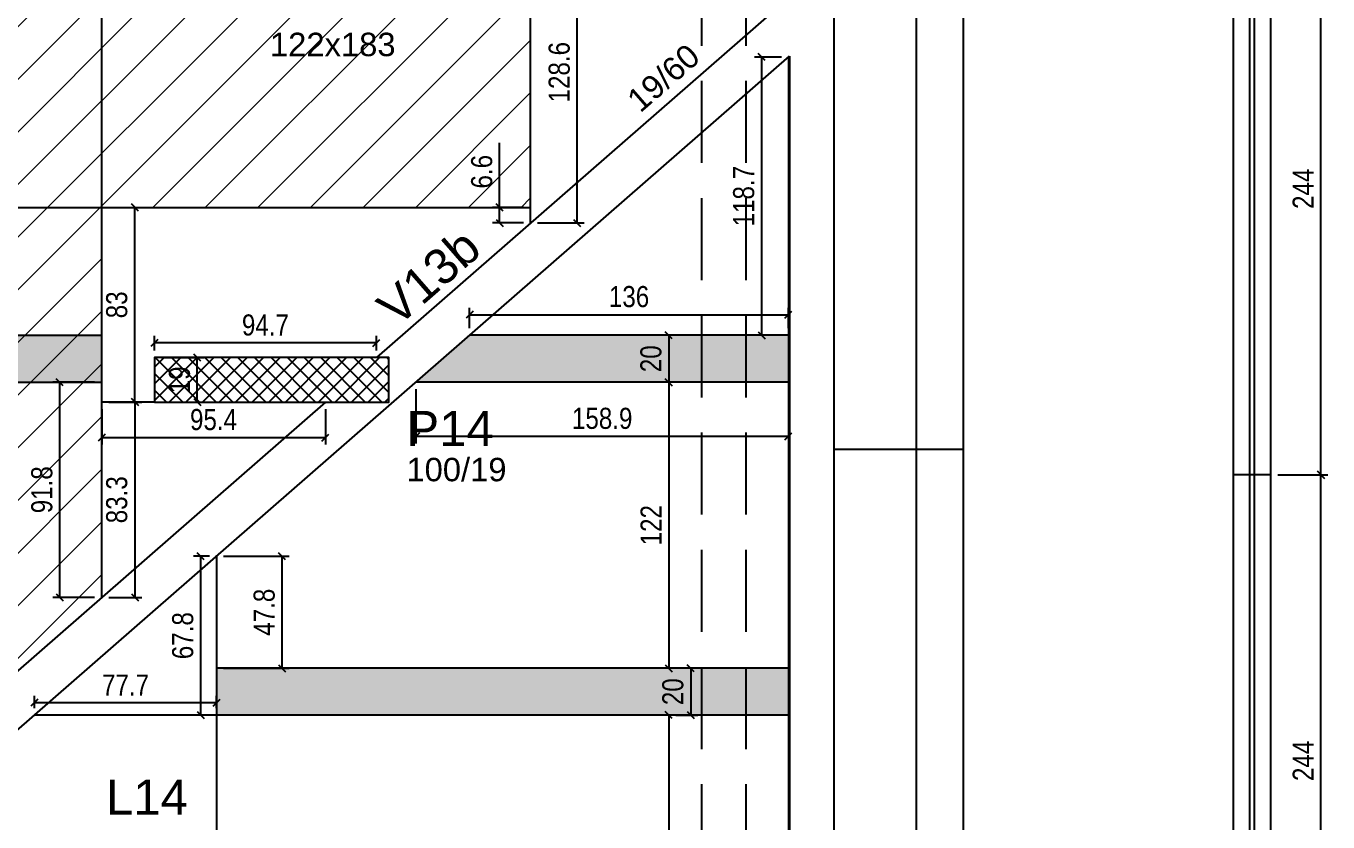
# Model space of a CAD drawing. Extents: x 2487 to 8815, y 325 to 3946.
# Drawn here: x 7608 to 8164, y 2264 to 2603 of the extents above; entities that cross this region are included whole.
import ezdxf

# ---------------------------------------------------------------- set-up
doc = ezdxf.new("R2010")
doc.units = 0
doc.linetypes.add('ESTILO_TQS_0001', pattern=[1, 0.7, -0.3])
for name, color, linetype in [('1', 1, 'Continuous'), ('3', 3, 'Continuous'), ('4', 4, 'Continuous'), ('6', 6, 'Continuous'), ('AUX00', 7, 'Continuous'), ('COTA', 241, 'Continuous'), ('Painéis', 200, 'Continuous'), ('Pilares', 5, 'Continuous'), ('SARR_2.2x7', 40, 'Continuous')]:
    doc.layers.add(name, color=color, linetype=linetype)
doc.layers.add('Hachura', color=251, linetype='Continuous', lineweight=9)
doc.layers.add('REAPROVEITAMENTO', color=251, linetype='Continuous', lineweight=9)
doc.styles.add('COTA TECNICA-50', font='techl___.ttf', dxfattribs={"height": 9})
doc.styles.get("Standard").update_dxf_attribs({"font": 'arial.ttf'})
doc.dimstyles.new('COTA PAINEL-50', dxfattribs={"dimtxt": 9, "dimasz": 3, "dimexe": 3, "dimexo": 3, "dimgap": 3, "dimtad": 1, "dimdec": 1, "dimzin": 12, "dimdsep": 46, "dimtxsty": 'COTA TECNICA-50', "dimblk1": 'OBLIQUE', "dimblk2": 'OBLIQUE', "dimsah": 1, "dimcen": 0.9, "dimclrd": 4, "dimclre": 4, "dimclrt": 240, "dimadec": 1, "dimazin": 3, "dimtfac": 1, "dimtdec": 1, "dimtmove": 0, "dimatfit": 3, "dimfxl": 1, "dimtolj": 1, "dimtzin": 12, "dimarcsym": 0})

# ---------------------------------------------------------------- blocks, each defined once
blk = doc.blocks.new('_Oblique')
at = {"color": 0, "linetype": 'ByBlock', "lineweight": -2}
blk.add_line((-0.5, -0.5), (0.5, 0.5), dxfattribs=at)
blk = doc.blocks.new('*D94')
at = {"layer": 'COTA', "color": 4, "lineweight": -2, "transparency": 16777216}
for p, q in [((8142.35, 2656), (8163.8, 2656)), ((8160.8, 2412), (8160.8, 2656)), ((8142.35, 2412), (8163.8, 2412))]:
    blk.add_line(p, q, dxfattribs=at)
at = {"layer": 'Defpoints', "color": 0, "transparency": 16777216}
for p in [(8139.35, 2656), (8160.8, 2656), (8139.35, 2412)]:
    blk.add_point(p, dxfattribs=at)
at = {"layer": 'COTA', "color": 4, "lineweight": -2, "transparency": 16777216, "xscale": 3, "yscale": 3, "zscale": 3}
for p, rotation in [((8160.8, 2656), 90), ((8160.8, 2412), 270)]:
    blk.add_blockref('_Oblique', p, dxfattribs=dict(at, rotation=rotation))
at = {"layer": 'COTA', "color": 240, "transparency": 16777216, "insert": (8153.23, 2534), "char_height": 9, "attachment_point": 5, "rotation": 90, "style": 'COTA TECNICA-50'}
blk.add_mtext('\\A1;244', dxfattribs=at)
blk = doc.blocks.new('*D95')
at = {"layer": 'COTA', "color": 4, "lineweight": -2, "transparency": 16777216}
for p, q in [((8142.35, 2412), (8163.8, 2412)), ((8160.8, 2168), (8160.8, 2412)), ((8142.35, 2168), (8163.8, 2168))]:
    blk.add_line(p, q, dxfattribs=at)
at = {"layer": 'Defpoints', "color": 0, "transparency": 16777216}
for p in [(8139.35, 2412), (8160.8, 2412), (8139.35, 2168)]:
    blk.add_point(p, dxfattribs=at)
at = {"layer": 'COTA', "color": 4, "lineweight": -2, "transparency": 16777216, "xscale": 3, "yscale": 3, "zscale": 3}
for p, rotation in [((8160.8, 2412), 90), ((8160.8, 2168), 270)]:
    blk.add_blockref('_Oblique', p, dxfattribs=dict(at, rotation=rotation))
at = {"layer": 'COTA', "color": 240, "transparency": 16777216, "insert": (8153.23, 2290), "char_height": 9, "attachment_point": 5, "rotation": 90, "style": 'COTA TECNICA-50'}
blk.add_mtext('\\A1;244', dxfattribs=at)
blk = doc.blocks.new('*D300')
at = {"layer": 'COTA', "color": 4, "lineweight": -2, "transparency": 16777216}
for p, q in [((7637.61, 2451.51), (7619.71, 2451.51)), ((7622.71, 2359.75), (7622.71, 2451.51)), ((7637.61, 2359.75), (7619.71, 2359.75))]:
    blk.add_line(p, q, dxfattribs=at)
at = {"layer": 'Defpoints', "color": 0, "transparency": 16777216}
for p in [(7622.71, 2451.51), (7640.61, 2451.51), (7640.61, 2359.75)]:
    blk.add_point(p, dxfattribs=at)
at = {"layer": 'COTA', "color": 4, "lineweight": -2, "transparency": 16777216, "xscale": 3, "yscale": 3, "zscale": 3}
for p, rotation in [((7622.71, 2451.51), 90), ((7622.71, 2359.75), 270)]:
    blk.add_blockref('_Oblique', p, dxfattribs=dict(at, rotation=rotation))
at = {"layer": 'COTA', "color": 240, "transparency": 16777216, "insert": (7615.11, 2405.63), "char_height": 9, "attachment_point": 5, "rotation": 90, "style": 'COTA TECNICA-50'}
blk.add_mtext('\\A1;91.8', dxfattribs=at)
blk = doc.blocks.new('*D301')
at = {"layer": 'COTA', "color": 4, "lineweight": -2, "transparency": 16777216}
for p, q in [((7666.12, 2462), (7684.4, 2462)), ((7681.4, 2443), (7681.4, 2462)), ((7666.12, 2443), (7684.4, 2443))]:
    blk.add_line(p, q, dxfattribs=at)
at = {"layer": 'Defpoints', "color": 0, "transparency": 16777216}
for p in [(7663.12, 2462), (7681.4, 2462), (7663.12, 2443)]:
    blk.add_point(p, dxfattribs=at)
at = {"layer": 'COTA', "color": 4, "lineweight": -2, "transparency": 16777216, "xscale": 3, "yscale": 3, "zscale": 3}
for p, rotation in [((7681.4, 2462), 90), ((7681.4, 2443), 270)]:
    blk.add_blockref('_Oblique', p, dxfattribs=dict(at, rotation=rotation))
at = {"layer": 'COTA', "color": 240, "transparency": 16777216, "insert": (7673.82, 2452.5), "char_height": 9, "attachment_point": 5, "rotation": 90, "style": 'COTA TECNICA-50'}
blk.add_mtext('\\A1;19', dxfattribs=at)
blk = doc.blocks.new('*D302')
at = {"layer": 'COTA', "color": 4, "lineweight": -2, "transparency": 16777216}
for p, q in [((7663.12, 2465), (7663.12, 2471.26)), ((7757.81, 2468.26), (7663.12, 2468.26)), ((7757.81, 2465), (7757.81, 2471.26))]:
    blk.add_line(p, q, dxfattribs=at)
at = {"layer": 'Defpoints', "color": 0, "transparency": 16777216}
for p in [(7663.12, 2468.26), (7663.12, 2462), (7757.81, 2462)]:
    blk.add_point(p, dxfattribs=at)
at = {"layer": 'COTA', "color": 4, "lineweight": -2, "transparency": 16777216, "xscale": 3, "yscale": 3, "zscale": 3, "rotation": 180}
blk.add_blockref('_Oblique', (7663.12, 2468.26), dxfattribs=at)
at = {"layer": 'COTA', "color": 4, "lineweight": -2, "transparency": 16777216, "xscale": 3, "yscale": 3, "zscale": 3}
blk.add_blockref('_Oblique', (7757.81, 2468.26), dxfattribs=at)
at = {"layer": 'COTA', "color": 240, "transparency": 16777216, "insert": (7710.47, 2475.85), "char_height": 9, "attachment_point": 5, "style": 'COTA TECNICA-50'}
blk.add_mtext('\\A1;94.7', dxfattribs=at)
blk = doc.blocks.new('*D303')
at = {"layer": 'COTA', "color": 4, "lineweight": -2, "transparency": 16777216}
for p, q in [((7810.38, 2526.01), (7810.38, 2553.55)), ((7820.61, 2526.01), (7807.38, 2526.01)), ((7810.38, 2519.42), (7810.38, 2526.01)), ((7820.61, 2519.42), (7807.38, 2519.42))]:
    blk.add_line(p, q, dxfattribs=at)
at = {"layer": 'Defpoints', "color": 0, "transparency": 16777216}
for p in [(7810.38, 2526.01), (7823.61, 2526.01), (7823.61, 2519.42)]:
    blk.add_point(p, dxfattribs=at)
at = {"layer": 'COTA', "color": 4, "lineweight": -2, "transparency": 16777216, "xscale": 3, "yscale": 3, "zscale": 3}
for p, rotation in [((7810.38, 2526.01), 90), ((7810.38, 2519.42), 270)]:
    blk.add_blockref('_Oblique', p, dxfattribs=dict(at, rotation=rotation))
at = {"layer": 'COTA', "color": 240, "transparency": 16777216, "insert": (7802.79, 2541.28), "char_height": 9, "attachment_point": 5, "rotation": 90, "style": 'COTA TECNICA-50'}
blk.add_mtext('\\A1;6.6', dxfattribs=at)
blk = doc.blocks.new('*D307')
at = {"layer": 'COTA', "color": 4, "lineweight": -2, "transparency": 16777216}
for p, q in [((7643.61, 2526.01), (7657.79, 2526.01)), ((7654.79, 2443), (7654.79, 2526.01)), ((7643.61, 2443), (7657.79, 2443))]:
    blk.add_line(p, q, dxfattribs=at)
at = {"layer": 'Defpoints', "color": 0, "transparency": 16777216}
for p in [(7640.61, 2526.01), (7654.79, 2526.01), (7640.61, 2443)]:
    blk.add_point(p, dxfattribs=at)
at = {"layer": 'COTA', "color": 4, "lineweight": -2, "transparency": 16777216, "xscale": 3, "yscale": 3, "zscale": 3}
for p, rotation in [((7654.79, 2526.01), 90), ((7654.79, 2443), 270)]:
    blk.add_blockref('_Oblique', p, dxfattribs=dict(at, rotation=rotation))
at = {"layer": 'COTA', "color": 240, "transparency": 16777216, "insert": (7647.07, 2484.5), "char_height": 9, "attachment_point": 5, "rotation": 90, "style": 'COTA TECNICA-50'}
blk.add_mtext('\\A1;83', dxfattribs=at)
blk = doc.blocks.new('*D106')
at = {"layer": 'COTA', "color": 4, "lineweight": -2, "transparency": 16777216}
for p, q in [((7643.61, 2443), (7657.79, 2443)), ((7654.79, 2443), (7654.79, 2359.75)), ((7643.61, 2359.75), (7657.79, 2359.75))]:
    blk.add_line(p, q, dxfattribs=at)
at = {"layer": 'Defpoints', "color": 0, "transparency": 16777216}
for p in [(7640.61, 2443), (7640.61, 2359.75), (7654.79, 2359.75)]:
    blk.add_point(p, dxfattribs=at)
at = {"layer": 'COTA', "color": 4, "lineweight": -2, "transparency": 16777216, "xscale": 3, "yscale": 3, "zscale": 3}
for p, rotation in [((7654.79, 2443), 90), ((7654.79, 2359.75), 270)]:
    blk.add_blockref('_Oblique', p, dxfattribs=dict(at, rotation=rotation))
at = {"layer": 'COTA', "color": 240, "transparency": 16777216, "insert": (7647.07, 2401.37), "char_height": 9, "attachment_point": 5, "rotation": 90, "style": 'COTA TECNICA-50'}
blk.add_mtext('\\A1;83.3', dxfattribs=at)
blk = doc.blocks.new('*D309')
at = {"layer": 'COTA', "color": 4, "lineweight": -2, "transparency": 16777216}
for p, q in [((7640.61, 2440), (7640.61, 2424.88)), ((7736.03, 2440), (7736.03, 2424.88)), ((7640.61, 2427.88), (7736.03, 2427.88))]:
    blk.add_line(p, q, dxfattribs=at)
at = {"layer": 'Defpoints', "color": 0, "transparency": 16777216}
for p in [(7640.61, 2443), (7736.03, 2443), (7736.03, 2427.88)]:
    blk.add_point(p, dxfattribs=at)
at = {"layer": 'COTA', "color": 4, "lineweight": -2, "transparency": 16777216, "xscale": 3, "yscale": 3, "zscale": 3, "rotation": 180}
blk.add_blockref('_Oblique', (7640.61, 2427.88), dxfattribs=at)
at = {"layer": 'COTA', "color": 4, "lineweight": -2, "transparency": 16777216, "xscale": 3, "yscale": 3, "zscale": 3}
blk.add_blockref('_Oblique', (7736.03, 2427.88), dxfattribs=at)
at = {"layer": 'COTA', "color": 240, "transparency": 16777216, "insert": (7688.32, 2435.51), "char_height": 9, "attachment_point": 5, "style": 'COTA TECNICA-50'}
blk.add_mtext('\\A1;95.4', dxfattribs=at)
blk = doc.blocks.new('*D312')
at = {"layer": 'COTA', "color": 4, "lineweight": -2, "transparency": 16777216}
for p, q in [((7826.61, 2648.01), (7846.46, 2648.01)), ((7843.46, 2519.42), (7843.46, 2648.01)), ((7826.61, 2519.42), (7846.46, 2519.42))]:
    blk.add_line(p, q, dxfattribs=at)
at = {"layer": 'Defpoints', "color": 0, "transparency": 16777216}
for p in [(7823.61, 2648.01), (7843.46, 2648.01), (7823.61, 2519.42)]:
    blk.add_point(p, dxfattribs=at)
at = {"layer": 'COTA', "color": 4, "lineweight": -2, "transparency": 16777216, "xscale": 3, "yscale": 3, "zscale": 3}
for p, rotation in [((7843.46, 2648.01), 90), ((7843.46, 2519.42), 270)]:
    blk.add_blockref('_Oblique', p, dxfattribs=dict(at, rotation=rotation))
at = {"layer": 'COTA', "color": 240, "transparency": 16777216, "insert": (7835.85, 2583.71), "char_height": 9, "attachment_point": 5, "rotation": 90, "style": 'COTA TECNICA-50'}
blk.add_mtext('\\A1;128.6', dxfattribs=at)
blk = doc.blocks.new('*D313')
at = {"layer": 'COTA', "color": 4, "lineweight": -2, "transparency": 16777216}
blk.add_line((7882.56, 2471.51), (7882.56, 2451.51), dxfattribs=at)
at = {"layer": 'Defpoints', "color": 0, "transparency": 16777216}
for p in [(7882.56, 2471.51), (7882.56, 2451.51), (7882.56, 2451.51)]:
    blk.add_point(p, dxfattribs=at)
at = {"layer": 'COTA', "color": 4, "lineweight": -2, "transparency": 16777216, "xscale": 3, "yscale": 3, "zscale": 3}
for p, rotation in [((7882.56, 2471.51), 90), ((7882.56, 2451.51), 270)]:
    blk.add_blockref('_Oblique', p, dxfattribs=dict(at, rotation=rotation))
at = {"layer": 'COTA', "color": 240, "transparency": 16777216, "insert": (7874.97, 2461.51), "char_height": 9, "attachment_point": 5, "rotation": 90, "style": 'COTA TECNICA-50'}
blk.add_mtext('\\A1;20', dxfattribs=at)
blk = doc.blocks.new('*D314')
at = {"layer": 'COTA', "color": 4, "lineweight": -2, "transparency": 16777216}
for p, q in [((7882.56, 2451.51), (7882.56, 2329.51)), ((7888.92, 2329.51), (7879.56, 2329.51))]:
    blk.add_line(p, q, dxfattribs=at)
at = {"layer": 'Defpoints', "color": 0, "transparency": 16777216}
for p in [(7882.56, 2451.51), (7882.56, 2329.51), (7891.92, 2329.51)]:
    blk.add_point(p, dxfattribs=at)
at = {"layer": 'COTA', "color": 4, "lineweight": -2, "transparency": 16777216, "xscale": 3, "yscale": 3, "zscale": 3}
for p, rotation in [((7882.56, 2451.51), 90), ((7882.56, 2329.51), 270)]:
    blk.add_blockref('_Oblique', p, dxfattribs=dict(at, rotation=rotation))
at = {"layer": 'COTA', "color": 240, "transparency": 16777216, "insert": (7875.01, 2390.51), "char_height": 9, "attachment_point": 5, "rotation": 90, "style": 'COTA TECNICA-50'}
blk.add_mtext('\\A1;122', dxfattribs=at)
blk = doc.blocks.new('*D315')
at = {"layer": 'COTA', "color": 4, "lineweight": -2, "transparency": 16777216}
for p, q in [((7891.92, 2329.51), (7891.92, 2309.51)), ((7885.56, 2309.51), (7894.92, 2309.51))]:
    blk.add_line(p, q, dxfattribs=at)
at = {"layer": 'Defpoints', "color": 0, "transparency": 16777216}
for p in [(7891.92, 2329.51), (7882.56, 2309.51), (7891.92, 2309.51)]:
    blk.add_point(p, dxfattribs=at)
at = {"layer": 'COTA', "color": 4, "lineweight": -2, "transparency": 16777216, "xscale": 3, "yscale": 3, "zscale": 3}
for p, rotation in [((7891.92, 2329.51), 90), ((7891.92, 2309.51), 270)]:
    blk.add_blockref('_Oblique', p, dxfattribs=dict(at, rotation=rotation))
at = {"layer": 'COTA', "color": 240, "transparency": 16777216, "insert": (7884.33, 2319.51), "char_height": 9, "attachment_point": 5, "rotation": 90, "style": 'COTA TECNICA-50'}
blk.add_mtext('\\A1;20', dxfattribs=at)
blk = doc.blocks.new('*D316')
at = {"layer": 'COTA', "color": 4, "lineweight": -2, "transparency": 16777216}
blk.add_line((7882.56, 2309.51), (7882.56, 2187.51), dxfattribs=at)
at = {"layer": 'Defpoints', "color": 0, "transparency": 16777216}
for p in [(7882.56, 2309.51), (7882.56, 2187.51), (7882.56, 2187.51)]:
    blk.add_point(p, dxfattribs=at)
at = {"layer": 'COTA', "color": 4, "lineweight": -2, "transparency": 16777216, "xscale": 3, "yscale": 3, "zscale": 3}
for p, rotation in [((7882.56, 2309.51), 90), ((7882.56, 2187.51), 270)]:
    blk.add_blockref('_Oblique', p, dxfattribs=dict(at, rotation=rotation))
at = {"layer": 'COTA', "color": 240, "transparency": 16777216, "insert": (7875.01, 2248.51), "char_height": 9, "attachment_point": 5, "rotation": 90, "style": 'COTA TECNICA-50'}
blk.add_mtext('\\A1;122', dxfattribs=at)
blk = doc.blocks.new('*D320')
at = {"layer": 'COTA', "color": 4, "lineweight": -2, "transparency": 16777216}
for p, q in [((7692.62, 2377.29), (7720.55, 2377.29)), ((7717.55, 2329.51), (7717.55, 2377.29)), ((7692.62, 2329.51), (7720.55, 2329.51))]:
    blk.add_line(p, q, dxfattribs=at)
at = {"layer": 'Defpoints', "color": 0, "transparency": 16777216}
for p in [(7689.62, 2377.29), (7717.55, 2377.29), (7689.62, 2329.51)]:
    blk.add_point(p, dxfattribs=at)
at = {"layer": 'COTA', "color": 4, "lineweight": -2, "transparency": 16777216, "xscale": 3, "yscale": 3, "zscale": 3}
for p, rotation in [((7717.55, 2377.29), 90), ((7717.55, 2329.51), 270)]:
    blk.add_blockref('_Oblique', p, dxfattribs=dict(at, rotation=rotation))
at = {"layer": 'COTA', "color": 240, "transparency": 16777216, "insert": (7709.97, 2353.4), "char_height": 9, "attachment_point": 5, "rotation": 90, "style": 'COTA TECNICA-50'}
blk.add_mtext('\\A1;47.8', dxfattribs=at)
blk = doc.blocks.new('*D321')
at = {"layer": 'COTA', "color": 4, "lineweight": -2, "transparency": 16777216}
for p, q in [((7774.68, 2448.51), (7774.68, 2425.41)), ((7933.62, 2448.51), (7933.62, 2425.41)), ((7933.62, 2428.41), (7774.68, 2428.41))]:
    blk.add_line(p, q, dxfattribs=at)
at = {"layer": 'Defpoints', "color": 0, "transparency": 16777216}
for p in [(7774.68, 2451.51), (7933.62, 2451.51), (7774.68, 2428.41)]:
    blk.add_point(p, dxfattribs=at)
at = {"layer": 'COTA', "color": 4, "lineweight": -2, "transparency": 16777216, "xscale": 3, "yscale": 3, "zscale": 3, "rotation": 180}
blk.add_blockref('_Oblique', (7774.68, 2428.41), dxfattribs=at)
at = {"layer": 'COTA', "color": 4, "lineweight": -2, "transparency": 16777216, "xscale": 3, "yscale": 3, "zscale": 3}
blk.add_blockref('_Oblique', (7933.62, 2428.41), dxfattribs=at)
at = {"layer": 'COTA', "color": 240, "transparency": 16777216, "insert": (7854.15, 2436.03), "char_height": 9, "attachment_point": 5, "style": 'COTA TECNICA-50'}
blk.add_mtext('\\A1;158.9', dxfattribs=at)
blk = doc.blocks.new('*D322')
at = {"layer": 'COTA', "color": 4, "lineweight": -2, "transparency": 16777216}
for p, q in [((7797.6, 2474.51), (7797.6, 2483.27)), ((7933.62, 2474.51), (7933.62, 2483.27)), ((7797.6, 2480.27), (7933.62, 2480.27))]:
    blk.add_line(p, q, dxfattribs=at)
at = {"layer": 'Defpoints', "color": 0, "transparency": 16777216}
for p in [(7933.62, 2480.27), (7797.6, 2471.51), (7933.62, 2471.51)]:
    blk.add_point(p, dxfattribs=at)
at = {"layer": 'COTA', "color": 4, "lineweight": -2, "transparency": 16777216, "xscale": 3, "yscale": 3, "zscale": 3, "rotation": 180}
blk.add_blockref('_Oblique', (7797.6, 2480.27), dxfattribs=at)
at = {"layer": 'COTA', "color": 4, "lineweight": -2, "transparency": 16777216, "xscale": 3, "yscale": 3, "zscale": 3}
blk.add_blockref('_Oblique', (7933.62, 2480.27), dxfattribs=at)
at = {"layer": 'COTA', "color": 240, "transparency": 16777216, "insert": (7865.61, 2487.96), "char_height": 9, "attachment_point": 5, "style": 'COTA TECNICA-50'}
blk.add_mtext('\\A1;136', dxfattribs=at)
blk = doc.blocks.new('*D323')
at = {"layer": 'COTA', "color": 4, "lineweight": -2, "transparency": 16777216}
for p, q in [((7930.62, 2590.19), (7919.15, 2590.19)), ((7922.15, 2590.19), (7922.15, 2471.51)), ((7930.62, 2471.51), (7919.15, 2471.51))]:
    blk.add_line(p, q, dxfattribs=at)
at = {"layer": 'Defpoints', "color": 0, "transparency": 16777216}
for p in [(7933.62, 2590.19), (7922.15, 2471.51), (7933.62, 2471.51)]:
    blk.add_point(p, dxfattribs=at)
at = {"layer": 'COTA', "color": 4, "lineweight": -2, "transparency": 16777216, "xscale": 3, "yscale": 3, "zscale": 3}
for p, rotation in [((7922.15, 2590.19), 90), ((7922.15, 2471.51), 270)]:
    blk.add_blockref('_Oblique', p, dxfattribs=dict(at, rotation=rotation))
at = {"layer": 'COTA', "color": 240, "transparency": 16777216, "insert": (7914.56, 2530.85), "char_height": 9, "attachment_point": 5, "rotation": 90, "style": 'COTA TECNICA-50'}
blk.add_mtext('\\A1;118.7', dxfattribs=at)
blk = doc.blocks.new('*D324')
at = {"layer": 'COTA', "color": 4, "lineweight": -2, "transparency": 16777216}
for p, q in [((7686.62, 2377.29), (7679.84, 2377.29)), ((7682.84, 2309.51), (7682.84, 2377.29)), ((7686.62, 2309.51), (7679.84, 2309.51))]:
    blk.add_line(p, q, dxfattribs=at)
at = {"layer": 'Defpoints', "color": 0, "transparency": 16777216}
for p in [(7682.84, 2377.29), (7689.62, 2377.29), (7689.62, 2309.51)]:
    blk.add_point(p, dxfattribs=at)
at = {"layer": 'COTA', "color": 4, "lineweight": -2, "transparency": 16777216, "xscale": 3, "yscale": 3, "zscale": 3}
for p, rotation in [((7682.84, 2377.29), 90), ((7682.84, 2309.51), 270)]:
    blk.add_blockref('_Oblique', p, dxfattribs=dict(at, rotation=rotation))
at = {"layer": 'COTA', "color": 240, "transparency": 16777216, "insert": (7675.23, 2343.4), "char_height": 9, "attachment_point": 5, "rotation": 90, "style": 'COTA TECNICA-50'}
blk.add_mtext('\\A1;67.8', dxfattribs=at)
blk = doc.blocks.new('*D325')
at = {"layer": 'COTA', "color": 4, "lineweight": -2, "transparency": 16777216}
for p, q in [((7611.93, 2312.51), (7611.93, 2317.78)), ((7689.62, 2312.51), (7689.62, 2317.78)), ((7689.62, 2314.78), (7611.93, 2314.78))]:
    blk.add_line(p, q, dxfattribs=at)
at = {"layer": 'Defpoints', "color": 0, "transparency": 16777216}
for p in [(7611.93, 2314.78), (7611.93, 2309.51), (7689.62, 2309.51)]:
    blk.add_point(p, dxfattribs=at)
at = {"layer": 'COTA', "color": 4, "lineweight": -2, "transparency": 16777216, "xscale": 3, "yscale": 3, "zscale": 3, "rotation": 180}
blk.add_blockref('_Oblique', (7611.93, 2314.78), dxfattribs=at)
at = {"layer": 'COTA', "color": 4, "lineweight": -2, "transparency": 16777216, "xscale": 3, "yscale": 3, "zscale": 3}
blk.add_blockref('_Oblique', (7689.62, 2314.78), dxfattribs=at)
at = {"layer": 'COTA', "color": 240, "transparency": 16777216, "insert": (7650.78, 2322.34), "char_height": 9, "attachment_point": 5, "style": 'COTA TECNICA-50'}
blk.add_mtext('\\A1;77.7', dxfattribs=at)

msp = doc.modelspace()

# ---------------------------------------------------------------- hatches: boundary and pattern name
at = {"layer": 'Hachura', "linetype": 'ByBlock'}
h = msp.add_hatch(color=256, dxfattribs=at)
h.dxf.hatch_style = 1
h.paths.add_polyline_path([(7371.62, 2451.47), (7371.62, 2471.51), (6725.61, 2471.51), (6725.61, 2451.47)])
h.paths.add_polyline_path([(7441.62, 2471.51), (7441.62, 2451.47), (7640.61, 2451.47), (7640.61, 2471.51)])
h = msp.add_hatch(color=256, dxfattribs=at)
h.dxf.hatch_style = 1
h.paths.add_polyline_path([(7797.6, 2471.51), (7774.64, 2451.47), (7933.62, 2451.47), (7933.62, 2471.51)])
h = msp.add_hatch(color=256, dxfattribs=at)
h.dxf.hatch_style = 1
h.paths.add_polyline_path([(7689.62, 2329.51), (7689.62, 2309.47), (7933.62, 2309.47), (7933.62, 2329.51)])
at = {"layer": 'REAPROVEITAMENTO', "linetype": 'ByBlock'}
h = msp.add_hatch(dxfattribs=at)
h.set_pattern_fill('ANSI31', color=256, scale=5, style=2)
h.set_pattern_definition([(45, (1083.697, -617.715), (-11.22532, 11.22532), [])])
h.paths.add_polyline_path([(6756.12, 2386.5), (6796.12, 2386.5), (6796.12, 2346.5), (6756.12, 2346.5)], flags=16)
h.paths.add_polyline_path([(7441.62, 2451.51), (7441.62, 2347), (7371.62, 2347), (7371.62, 2451.51), (6969.61, 2451.51), (6969.61, 2451.51), (6725.61, 2451.51), (6725.61, 2045.51), (7243.12, 2045.51), (7243.12, 2085.01), (7283.12, 2085.01), (7283.12, 2047.83), (7396.61, 2146.85), (7396.61, 2309.51), (7583.04, 2309.51), (7640.61, 2359.75), (7640.61, 2451.51)])
h.paths.add_polyline_path([(7823.61, 2526.01), (7823.61, 2648.01), (7934.12, 2648.01), (7934.12, 2810.01), (6725.61, 2810.01), (6725.61, 2451.51), (7371.62, 2451.51), (7371.62, 2558), (7441.62, 2558), (7441.62, 2451.51), (7640.61, 2451.51), (7640.61, 2526.01), (7823.61, 2526.01)])

# ---------------------------------------------------------------- linework, layer by layer
at = {"layer": '1', "color": 3, "linetype": 'Continuous'}
msp.add_line((7988.13, 2950), (7988.13, 1955.01), dxfattribs=at)
at = {"layer": '1', "linetype": 'Continuous'}
for p, q in [((7934.12, 2590.62), (7934.12, 2590.62)), ((7934.12, 2590.62), (7934.12, 2590.62)), ((7934.12, 2590.62), (7934.12, 2590.62)), ((7934.12, 2443), (7934.12, 2443))]:
    msp.add_line(p, q, dxfattribs=at)
at = {"layer": '1', "color": 8, "linetype": 'Continuous'}
for p, q in [((7663.12, 2443.72), (7681.4, 2462)), ((7663.12, 2450.8), (7674.33, 2462)), ((7663.12, 2457.87), (7667.26, 2462)), ((7663.12, 2462), (7663.12, 2462)), ((7663.36, 2462), (7682.36, 2443)), ((7669.47, 2443), (7688.47, 2462)), ((7670.43, 2462), (7689.43, 2443)), ((7676.54, 2443), (7695.54, 2462)), ((7677.5, 2462), (7696.5, 2443)), ((7683.61, 2443), (7702.61, 2462)), ((7684.57, 2462), (7703.57, 2443)), ((7690.68, 2443), (7709.68, 2462)), ((7691.64, 2462), (7710.64, 2443)), ((7697.76, 2443), (7716.76, 2462)), ((7698.71, 2462), (7717.71, 2443)), ((7704.83, 2443), (7723.83, 2462)), ((7705.78, 2462), (7724.78, 2443)), ((7711.9, 2443), (7730.9, 2462)), ((7712.86, 2462), (7731.86, 2443)), ((7718.97, 2443), (7737.97, 2462)), ((7719.93, 2462), (7738.93, 2443)), ((7726.04, 2443), (7745.04, 2462)), ((7727, 2462), (7746, 2443)), ((7733.11, 2443), (7752.11, 2462)), ((7734.07, 2462), (7753.07, 2443)), ((7740.18, 2443), (7759.18, 2462)), ((7741.14, 2462), (7760.14, 2443)), ((7748.21, 2462), (7763.12, 2447.09)), ((7755.28, 2462), (7763.12, 2454.16)), ((7757.81, 2462), (7757.81, 2462)), ((7762.35, 2462), (7763.12, 2461.23)), ((7663.12, 2455.16), (7675.29, 2443)), ((7747.25, 2443), (7763.12, 2458.87)), ((7713.12, 2452.5), (7713.12, 2452.5)), ((7754.32, 2443), (7763.12, 2451.8)), ((7663.12, 2448.09), (7668.22, 2443)), ((7761.4, 2443), (7763.12, 2444.73)), ((7736.03, 2443), (7736.03, 2443)), ((7763.12, 2443), (7763.12, 2443))]:
    msp.add_line(p, q, dxfattribs=at)
at = {"layer": '1', "color": 3, "linetype": 'Continuous'}
for points in [[(7934.12, 2615.84), (7757.81, 2462)], [(7953.12, 1990.01), (7953.12, 2611.52)], [(7763.05, 2441.36), (7934.12, 2590.62)], [(7934.12, 2590.62), (7934.12, 2045.01)], [(7736.03, 2443), (7283.12, 2047.83)], [(7308.78, 2045.01), (7763.05, 2441.36)]]:
    msp.add_lwpolyline(points, dxfattribs=at)
at = {"layer": '3', "color": 5, "linetype": 'ESTILO_TQS_0001', "ltscale": 50}
for p, q in [((7896.62, 2045.01), (7896.62, 2860)), ((7915.62, 2045.01), (7915.62, 2860))]:
    msp.add_line(p, q, dxfattribs=at)
at = {"layer": 'Painéis'}
for p, q in [((8123.35, 2981), (8123.35, 1924)), ((8139.35, 2981), (8139.35, 1924)), ((8008.13, 2970), (8008.13, 1935)), ((7640.61, 2359.75), (7640.61, 2860)), ((7823.61, 2519.42), (7823.61, 2860)), ((7441.62, 2526.01), (7823.61, 2526.01)), ((7441.62, 2471.51), (7640.61, 2471.51)), ((7441.62, 2451.51), (7640.61, 2451.51)), ((7663.12, 2443), (7640.61, 2443)), ((7953.13, 2423), (8008.13, 2423)), ((8139.35, 2412), (8123.35, 2412))]:
    msp.add_line(p, q, dxfattribs=at)
for points in [[(7933.62, 2590.19), (7933.62, 2045.51)], [(7933.62, 2471.51), (7797.6, 2471.51)], [(7933.62, 2451.51), (7774.68, 2451.51)], [(7689.62, 2377.73), (7689.62, 2045.51)], [(7933.62, 2329.51), (7689.62, 2329.51)], [(7933.62, 2309.51), (7611.93, 2309.51)]]:
    msp.add_lwpolyline(points, dxfattribs=at)
at = {"layer": 'Pilares', "linetype": 'Continuous'}
msp.add_lwpolyline([(7663.12, 2443), (7763.12, 2443), (7763.12, 2462), (7663.12, 2462), (7663.12, 2443)], dxfattribs=at)
at = {"layer": 'SARR_2.2x7', "linetype": 'Continuous'}
for p, q in [((8130.35, 2656), (8130.35, 2412)), ((8132.35, 2656), (8132.35, 2412)), ((8130.35, 2412), (8130.35, 2168)), ((8132.35, 2412), (8132.35, 2168))]:
    msp.add_line(p, q, dxfattribs=at)

# ---------------------------------------------------------------- texts
at = {"layer": '3', "color": 2, "linetype": 'Continuous'}
msp.add_text('19/60', height=10, rotation=41.1051, dxfattribs=at).set_placement((7870.37, 2566.07))
msp.add_text('100/19', height=10, dxfattribs=at).set_placement((7770.62, 2409.25))
at = {"layer": '4', "linetype": 'Continuous'}
msp.add_text('V13b', height=15, rotation=41.105, dxfattribs=at).set_placement((7766.65, 2474.69))
msp.add_text('L14', height=15, dxfattribs=at).set_placement((7642.45, 2267.06))
at = {"layer": '6', "color": 4, "linetype": 'Continuous'}
msp.add_text('P14', height=15, dxfattribs=at).set_placement((7770.62, 2424.25))
at = {"layer": 'AUX00', "insert": (7696.4, 2617.22), "char_height": 10, "attachment_point": 1}
msp.add_mtext_dynamic_manual_height_columns('\\A1;\\pxqc;L13^J122x183', width=85.5945, gutter_width=12.5, heights=[52.58], dxfattribs=at)

# ---------------------------------------------------------------- dimensions: what is measured, and where the dimension line sits
at = {"layer": 'COTA'}
for base, p1, p2, picture, middle in [((8160.8, 2656), (8139.35, 2412), (8139.35, 2656), '*D94', (8153.23, 2534)), ((7843.46, 2648.01), (7823.61, 2519.42), (7823.61, 2648.01), '*D312', (7835.85, 2583.71)), ((7922.15, 2471.51), (7933.62, 2590.19), (7933.62, 2471.51), '*D323', (7914.56, 2530.85)), ((7810.38, 2526.01), (7823.61, 2519.42), (7823.61, 2526.01), '*D303', (7802.79, 2541.28)), ((7654.79, 2526.01), (7640.61, 2443), (7640.61, 2526.01), '*D307', (7647.07, 2484.5)), ((7882.56, 2451.51), (7882.56, 2471.51), (7882.56, 2451.51), '*D313', (7874.97, 2461.51)), ((7681.4, 2462), (7663.12, 2443), (7663.12, 2462), '*D301', (7673.82, 2452.5)), ((7622.71, 2451.51), (7640.61, 2359.75), (7640.61, 2451.51), '*D300', (7615.11, 2405.63)), ((7654.7853, 2359.7476), (7640.6138, 2443.0015), (7640.6138, 2359.7476), '*D106', (7647.0682, 2401.3745)), ((8160.8, 2412), (8139.35, 2168), (8139.35, 2412), '*D95', (8153.23, 2290)), ((7682.84, 2377.29), (7689.62, 2309.51), (7689.62, 2377.29), '*D324', (7675.23, 2343.4)), ((7717.55, 2377.29), (7689.62, 2329.51), (7689.62, 2377.29), '*D320', (7709.97, 2353.4))]:
    dim = msp.add_linear_dim(base=base, p1=p1, p2=p2, angle=90, dimstyle='COTA PAINEL-50', dxfattribs=at)
    dim.commit()
    dim.dimension.update_dxf_attribs({"geometry": picture, "text_midpoint": middle})
for base, p1, p2, picture, middle in [((7933.62, 2480.27), (7797.6, 2471.51), (7933.62, 2471.51), '*D322', (7865.61, 2487.96)), ((7663.12, 2468.26), (7757.81, 2462), (7663.12, 2462), '*D302', (7710.47, 2475.85)), ((7774.68, 2428.41), (7933.62, 2451.51), (7774.68, 2451.51), '*D321', (7854.15, 2436.03)), ((7736.03, 2427.88), (7640.61, 2443), (7736.03, 2443), '*D309', (7688.32, 2435.51)), ((7611.93, 2314.78), (7689.62, 2309.51), (7611.93, 2309.51), '*D325', (7650.78, 2322.34))]:
    dim = msp.add_linear_dim(base=base, p1=p1, p2=p2, dimstyle='COTA PAINEL-50', dxfattribs=at)
    dim.commit()
    dim.dimension.update_dxf_attribs({"geometry": picture, "text_midpoint": middle})
for base, p1, p2, picture, middle in [((7882.56, 2329.51), (7882.56, 2451.51), (7891.92, 2329.51), '*D314', (7875.01, 2390.51)), ((7891.92, 2309.51), (7891.92, 2329.51), (7882.56, 2309.51), '*D315', (7884.33, 2319.51)), ((7882.56, 2187.51), (7882.56, 2309.51), (7882.56, 2187.51), '*D316', (7875.01, 2248.51))]:
    dim = msp.add_linear_dim(base=base, p1=p1, p2=p2, angle=90, dimstyle='COTA PAINEL-50', override={"dimtmove": 1}, dxfattribs=at)
    dim.commit()
    dim.dimension.update_dxf_attribs({"geometry": picture, "text_midpoint": middle})

doc.saveas('drawing.dxf')
